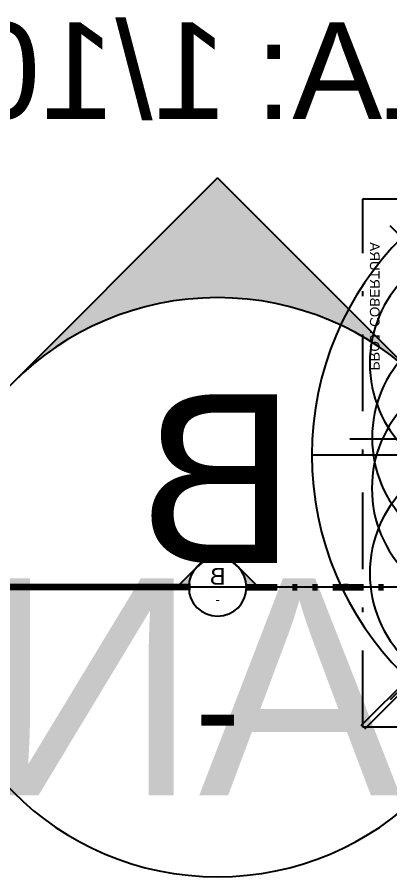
# Model space of a CAD drawing. Header units: metres. Extents: x 47619 to 48001, y 23263 to 23573.
# Drawn here: x 47723.18 to 47730.91, y 23395.91 to 23413.72 of the extents above; entities that cross this region are included whole.
import ezdxf
from ezdxf.enums import TextEntityAlignment as Align

# ---------------------------------------------------------------- set-up
doc = ezdxf.new("R2010")
doc.units = ezdxf.units.M
doc.header["$LTSCALE"] = 0.25
doc.linetypes.add('DASHDOT2', pattern=[12.7, 6.35, -3.175, 0, -3.175])
doc.linetypes.add('DIVIDEX2', pattern=[63.5, 25.4, -12.7, 0, -12.7, 0, -12.7])
for name, color, linetype in [('0 @ 0.1', 7, 'Continuous'), ('0 @ 1', 7, 'Continuous'), ('ARQ_METAL CT', 2, 'Continuous'), ('ARQ_METAL CT @ 0.1', 2, 'Continuous'), ('ARQ_METAL CT @ 1', 2, 'Continuous'), ('ARQ_PROJ SUP', 1, 'DASHDOT2'), ('ARQ_TXT 01', 1, 'Continuous'), ('SIMB_01', 1, 'Continuous'), ('SIMB_02', 2, 'Continuous'), ('SIMB_PREENCHIMENTO', 253, 'Continuous'), ('SIMB_TXT', 1, 'Continuous')]:
    doc.layers.add(name, color=color, linetype=linetype)
for name, color, linetype, true_color, plot in [('ARQ_0', 7, 'Continuous', 0xff7400, False), ('ARQ_0_AREAS', 7, 'Continuous', 0x5a1694, False), ('ARQ_0_AREAS @ 0.1', 7, 'Continuous', 0x5a1694, False), ('ARQ_0_AREAS @ 1', 7, 'Continuous', 0x5a1694, False)]:
    doc.layers.add(name, color=color, linetype=linetype, true_color=true_color, plot=plot)
doc.layers.add('ARQ_CINZA 06', color=255, linetype='Continuous', lineweight=9)
doc.layers.add('SIMB_LCT', color=252, linetype='DIVIDEX2', lineweight=100)
doc.styles.add('Annot_2.0mm', font='arial.ttf', dxfattribs={"height": 2})
doc.styles.add('SIMB', font='arial.ttf')

# ---------------------------------------------------------------- blocks, each defined once
blk = doc.blocks.new('nivel_PB_A_D')
at = {"layer": 'SIMB_PREENCHIMENTO', "transparency": 33554587}
h = blk.add_hatch(color=256, dxfattribs=at)
h.dxf.hatch_style = 1
h.paths.add_polyline_path([(-2.220446049250313e-16, 1.25, 0.414213562373095), (-1.25, 6.883382752675971e-16), (-3.885780586188048e-16, 6.328271240363392e-16)])
h.paths.add_polyline_path([(1.25, 5.218048215738236e-16), (-3.885780586188048e-16, 6.328271240363392e-16), (-4.440892098500626e-16, -1.25, 0.4142135623730951)])
at = {"layer": 'SIMB_01'}
for p, q in [((-2.220446049250305e-17, 2.25), (-4.218847493575595e-16, -2.25)), ((-2.25, 6.994405055138485e-16), (9.25, 1.887379141862766e-16))]:
    blk.add_line(p, q, dxfattribs=at)
blk.add_circle((-2.220446049250313e-16, 4.107825191113079e-16), 1.25, dxfattribs=at)
at = {"layer": 'SIMB_TXT', "style": 'SIMB'}
blk.add_attdef('00,00', (1.762930606121714, 0.5763658956175277), '', height=2, dxfattribs=at)
blk = doc.blocks.new('*U326')
at = {"layer": 'ARQ_0_AREAS @ 0.1', "xscale": 0.1, "yscale": 0.1, "zscale": 0.1}
blk.add_blockref('nivel_PB_A_D', (0.9732948358141584, 4.966552542660793), dxfattribs=at).add_auto_attribs({'00,00': '3,25'})
at = {"layer": 'ARQ_0_AREAS @ 1'}
blk.add_blockref('nivel_PB_A_D', (0.9732948358141584, 4.966552542660793), dxfattribs=at).add_auto_attribs({'00,00': '3,25'})
blk = doc.blocks.new('*U29')
at = {"layer": 'SIMB_LCT'}
blk.add_line((6, 0), (38.48336803183231, 9.953356264611564e-17), dxfattribs=at)
at = {"layer": 'SIMB_TXT', "style": 'SIMB'}
for tag, height, p in [('000', 3.5, (4.31101309645751e-33, 2.25)), ('999', 2, (4.31101309645751e-33, -2.525348218647195))]:
    blk.add_attdef(tag, text='', height=height, dxfattribs=at).set_placement(p, align=Align.MIDDLE_CENTER)
blk = doc.blocks.new('*U329')
at = {"layer": '0 @ 1'}
blk.add_blockref('*U29', (-8.544636599486694, 1.900000000008731), dxfattribs=at)
blk = doc.blocks.new('*U30')
at = {"layer": 'SIMB_PREENCHIMENTO', "transparency": 33554587}
h = blk.add_hatch(color=256, dxfattribs=at)
h.dxf.hatch_style = 1
h.paths.add_polyline_path([(-8.881784197001252e-16, 8.483368031832322), (-4.151591235287846, 4.331776796544477, -0.40182742204384), (4.151591235287825, 4.331776796544499)])
h = blk.add_hatch(color=256, dxfattribs=at)
h.dxf.hatch_style = 1
h.paths.add_polyline_path([(-4.331776796544433, 4.151591235287893), (-8.483368031832326, 8.881784197001252e-16), (-6, 6.661338147750939e-16, -0.1933989078512697)])
h = blk.add_hatch(color=256, dxfattribs=at)
h.dxf.hatch_style = 1
h.paths.add_polyline_path([(4.331776796544499, 4.151591235287825, -0.1933989078512657), (6, 0), (8.483368031832326, 0)])
at = {"layer": 'SIMB_01'}
for p, q in [((-8.483368031832326, 3.608224830031759e-16), (-3.552713678800501e-15, 8.48336803183232)), ((8.483368031832324, -1.387778780781446e-17), (1.77635683940025e-15, 8.48336803183232)), ((-6, 7.347880794884119e-16), (-8.483368031832326, 7.347880794884119e-16)), ((-6, -4.59428243871234e-15), (6, 5.329070518200751e-15)), ((6, 0), (8.483368031832324, 0))]:
    blk.add_line(p, q, dxfattribs=at)
blk.add_circle((0, 0), 6, dxfattribs=at)
at = {"layer": 'SIMB_LCT'}
blk.add_line((-6.000000000000007, 0), (-54.2507478295047, -4.124836652692806e-17), dxfattribs=at)
at = {"layer": 'SIMB_TXT', "style": 'SIMB'}
for tag, height, p in [('000', 3.5, (-1.998401444325282e-15, 2.25)), ('999', 2, (2.242959790030593e-15, -2.525348218647195))]:
    blk.add_attdef(tag, text='', height=height, dxfattribs=at).set_placement(p, align=Align.MIDDLE_CENTER)
blk = doc.blocks.new('*U330')
at = {"layer": '0 @ 0.1', "xscale": 0.1, "yscale": 0.1, "zscale": 0.1}
blk.add_blockref('*U30', (12.96480313933716, 1.900000000008731), dxfattribs=at).add_auto_attribs({'999': '-', '000': 'B'})
at = {"layer": '0 @ 1'}
blk.add_blockref('*U30', (12.96480313933716, 1.900000000008731), dxfattribs=at).add_auto_attribs({'999': '-', '000': 'B'})
blk = doc.blocks.new('*U23')
at = {"layer": 'SIMB_TXT', "style": 'SIMB'}
blk.add_attdef('TITULO_DO_DESENHO', text='', height=4.5, dxfattribs=at).set_placement((10.02237490196239, 1), align=Align.BOTTOM_LEFT)
blk.add_attdef('NUM', text='', height=4.5, dxfattribs=at).set_placement((0, 0), align=Align.MIDDLE_CENTER)
blk.add_attdef('ESCALA', (21.30387462556882, -4.582471399310634), '', height=2, dxfattribs=at)
blk = doc.blocks.new('*U331')
at = {"layer": '0 @ 1'}
ref = blk.add_blockref('*U23', (-8.544636599486694, -4.762682404165389), dxfattribs=at)
ref.add_attrib('TITULO_DO_DESENHO', 'PLANTA PAV. SUP.', dxfattribs={"layer": 'SIMB_TXT', "height": 4.5, "style": 'SIMB'}).set_placement((1.477738302477519, -3.762682404179941), align=Align.BOTTOM_LEFT)
blk = doc.blocks.new('*U22')
at = {"layer": 'SIMB_02'}
blk.add_circle((0, 0), 2.5, dxfattribs=at)
at = {"layer": 'SIMB_TXT', "style": 'SIMB'}
blk.add_attdef('CDESQ', text='', height=2, dxfattribs=at).set_placement((0, 0), align=Align.MIDDLE_CENTER)
blk = doc.blocks.new('*U334')
at = {"layer": '0 @ 0.1', "xscale": 0.1, "yscale": 0.1, "zscale": 0.1}
blk.add_blockref('*U22', (7.26072979503806, 4.996337225631578), dxfattribs=at).add_auto_attribs({'CDESQ': 'P2'})
at = {"layer": '0 @ 1'}
blk.add_blockref('*U22', (7.26072979503806, 4.996337225631578), dxfattribs=at).add_auto_attribs({'CDESQ': 'P2'})
blk = doc.blocks.new('*U336')
at = {"layer": '0 @ 0.1', "xscale": 0.1, "yscale": 0.1, "zscale": 0.1}
blk.add_blockref('*U22', (7.265985917452781, 3.948726016802539), dxfattribs=at).add_auto_attribs({'CDESQ': 'P2'})
at = {"layer": '0 @ 1'}
blk.add_blockref('*U22', (7.265985917452781, 3.948726016802539), dxfattribs=at).add_auto_attribs({'CDESQ': 'P2'})
blk = doc.blocks.new('*U340')
at = {"layer": '0 @ 0.1', "xscale": 0.1, "yscale": 0.1, "zscale": 0.1}
blk.add_blockref('*U22', (7.310178925035871, 6.542536544751783), dxfattribs=at).add_auto_attribs({'CDESQ': 'J3'})
at = {"layer": '0 @ 1'}
blk.add_blockref('*U22', (7.310178925035871, 6.542536544751783), dxfattribs=at).add_auto_attribs({'CDESQ': 'J3'})
blk = doc.blocks.new('*U341')
at = {"layer": '0 @ 0.1', "xscale": 0.1, "yscale": 0.1, "zscale": 0.1}
blk.add_blockref('*U22', (7.310178925035871, 2.189282381652447), dxfattribs=at).add_auto_attribs({'CDESQ': 'J3'})
at = {"layer": '0 @ 1'}
blk.add_blockref('*U22', (7.310178925035871, 2.189282381652447), dxfattribs=at).add_auto_attribs({'CDESQ': 'J3'})
blk = doc.blocks.new('*U321')
at = {"layer": 'ARQ_CINZA 06'}
blk.add_hatch(color=256, dxfattribs=at).paths.add_polyline_path([(-3.911467776596559e-16, -2.220446049250313e-16), (-4.999999999965693, -5), (4.999999999965693, -5)])
at = {"layer": 'ARQ_0'}
for p, q in [((0, 0), (-1.564587110638623e-15, -12.77582329638186)), ((-6.387911648190931, -6.38791164819093), (6.387911648190931, -6.387911648190931))]:
    blk.add_line(p, q, dxfattribs=at)
blk.add_circle((-3.911467776596559e-16, -6.387911648190931), 6.387911648190931, dxfattribs=at)
at = {"layer": 'SIMB_01'}
blk.add_lwpolyline([(-3.911467776596559e-16, -2.220446049250313e-16), (-4.999999999965693, -5), (4.999999999965693, -5), (-3.911467776596559e-16, -2.220446049250313e-16)], dxfattribs=at)
at = {"layer": 'SIMB_01', "style": 'Annot_2.0mm'}
blk.add_attdef('INCLINACAO', text='', height=2, dxfattribs=at).set_placement((-2.602384775002555e-05, -6.388506874428116), align=Align.MIDDLE_CENTER)
blk = doc.blocks.new('*U348')
at = {"layer": 'ARQ_METAL CT @ 0.1'}
ref = blk.add_blockref('*U321', (-1.766739493454224, 4.637176925702079), dxfattribs=dict(at, xscale=0.1, yscale=0.1, zscale=0.1, rotation=89.99999999999999))
ref.add_attrib('INCLINACAO', 'I =5%', dxfattribs={"layer": 'SIMB_01', "height": 0.2, "rotation": 89.99999999999999, "style": 'Annot_2.0mm'}).set_placement((-0.9916362036237842, 4.637174323317595), align=Align.MIDDLE_CENTER)
at = {"layer": 'ARQ_METAL CT @ 1'}
ref = blk.add_blockref('*U321', (-1.766739493454224, 4.637176925702079), dxfattribs=dict(at, rotation=89.99999999999999))
ref.add_attrib('INCLINACAO', 'I =5%', dxfattribs={"layer": 'SIMB_01', "height": 2, "rotation": 89.99999999999999, "style": 'Annot_2.0mm'}).set_placement((5.984293404850177, 4.63715090185724), align=Align.MIDDLE_CENTER)
blk = doc.blocks.new('Pav_sup')
at = {"layer": 'ARQ_0'}
blk.add_line((-7.696299796305539, 1.900000000008731), (12.11646633615601, 1.900000000008731), dxfattribs=at)
at = {"layer": 'ARQ_PROJ SUP'}
for p, q in [((-1.000000000007276, -1), (9.949999999982538, 9.949999999982538)), ((-1.000000000007276, 9.949999999989814), (9.949999999982538, -1))]:
    blk.add_line(p, q, dxfattribs=at)
blk.add_lwpolyline([(-1.000000000007276, -1), (9.949999999982538, -1), (9.949999999982538, 9.949999999982538), (-1.000000000007276, 9.949999999989814)], close=True, dxfattribs=at)
for name in ['*U330', '*U329', '*U340', '*U334', '*U336', '*U341', '*U331']:
    blk.add_blockref(name, (0, 0))
at = {"layer": 'ARQ_0_AREAS'}
blk.add_blockref('*U326', (0, 0), dxfattribs=at)
at = {"layer": 'ARQ_METAL CT'}
blk.add_blockref('*U348', (0, 0), dxfattribs=at)
at = {"layer": 'ARQ_TXT 01', "insert": (9.606249238982855, 6.394428862164204), "char_height": 0.2, "width": 3.021958363598969, "attachment_point": 1, "rotation": 90, "style": 'Annot_2.0mm'}
blk.add_mtext('PROJ. COBERTURA', dxfattribs=at)
blk = doc.blocks.new('*U19')
at = {"layer": 'SIMB_TXT', "style": 'SIMB'}
blk.add_text('ESCALA:', height=2, dxfattribs=at).set_placement((8.935594472671255, -4.582471399310634))
blk.add_attdef('TITULO_DO_DESENHO', text='', height=4.5, dxfattribs=at).set_placement((10.02237490196239, 1), align=Align.BOTTOM_LEFT)
blk.add_attdef('NUM', text='', height=4.5, dxfattribs=at).set_placement((0, 0), align=Align.MIDDLE_CENTER)
blk.add_attdef('ESCALA', (21.30387462556882, -4.582471399310634), '', height=2, dxfattribs=at)
blk = doc.blocks.new('*U359')
at = {"layer": '0 @ 1'}
ref = blk.add_blockref('*U19', (-8.544636599450314, -4.762682404136285), dxfattribs=at)
ref.add_attrib('ESCALA', '1/100', (12.75923802614125, -9.345153803435096), dxfattribs={"layer": 'SIMB_TXT', "height": 2, "style": 'SIMB'})
blk = doc.blocks.new('PAV_TER')
blk.add_blockref('*U359', (0, 0))

msp = doc.modelspace()

# ---------------------------------------------------------------- linework, layer by layer
for p, q in [((47730.31784888855, 23399.04817841338), (47735.79284888854, 23404.52317841337)), ((47730.38855956667, 23398.97746773526), (47735.86355956666, 23404.45246773525))]:
    msp.add_line(p, q)

# ---------------------------------------------------------------- block references
at = {"xscale": -1}
for name, p in [('PAV_TER', (47740.30320422762, 23420.96282307427)), ('Pav_sup', (47740.30320422758, 23400.01282307432))]:
    msp.add_blockref(name, p, dxfattribs=at)

doc.saveas('drawing.dxf')
